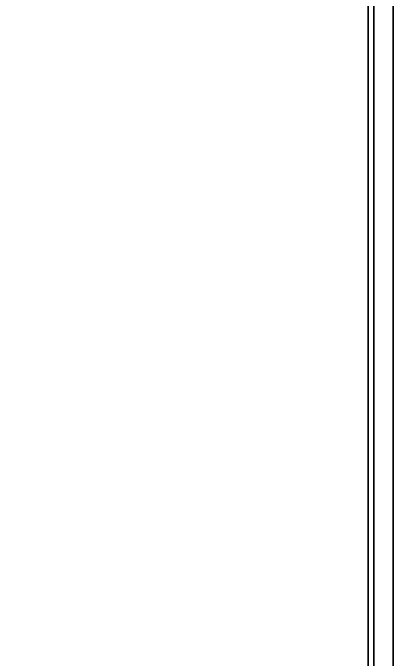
# Model space of a CAD drawing. Header units: centimetres. Extents: x -3207095 to 15275363, y -32656 to 4798027.
# Drawn here: x 711185 to 711601, y 4437119 to 4437828 of the extents above; entities that cross this region are included whole.
import ezdxf

# ---------------------------------------------------------------- set-up
doc = ezdxf.new("R2010")
doc.units = ezdxf.units.CM
doc.layers.add('DUVAR', color=7, linetype='Continuous', lineweight=35)

msp = doc.modelspace()

# ---------------------------------------------------------------- linework, layer by layer
at = {"layer": 'DUVAR'}
for points in [[(704401.0344307567, 4440532.828878578), (711601.0344307285, 4440532.828878578), (711601.0344307285, 4435732.828878596), (704401.0344307567, 4435732.828878596)], [(704422.0344307562, 4440511.828878578), (711580.0344307285, 4440511.828878578), (711580.034430729, 4435753.828878596), (704422.0344307567, 4435753.828878596)], [(704428.3344307558, 4440505.528878579), (711573.7344307282, 4440505.528878579), (711573.7344307287, 4435760.128878595), (704428.3344307565, 4435760.128878595)]]:
    msp.add_lwpolyline(points, close=True, dxfattribs=at)

doc.saveas('drawing.dxf')
